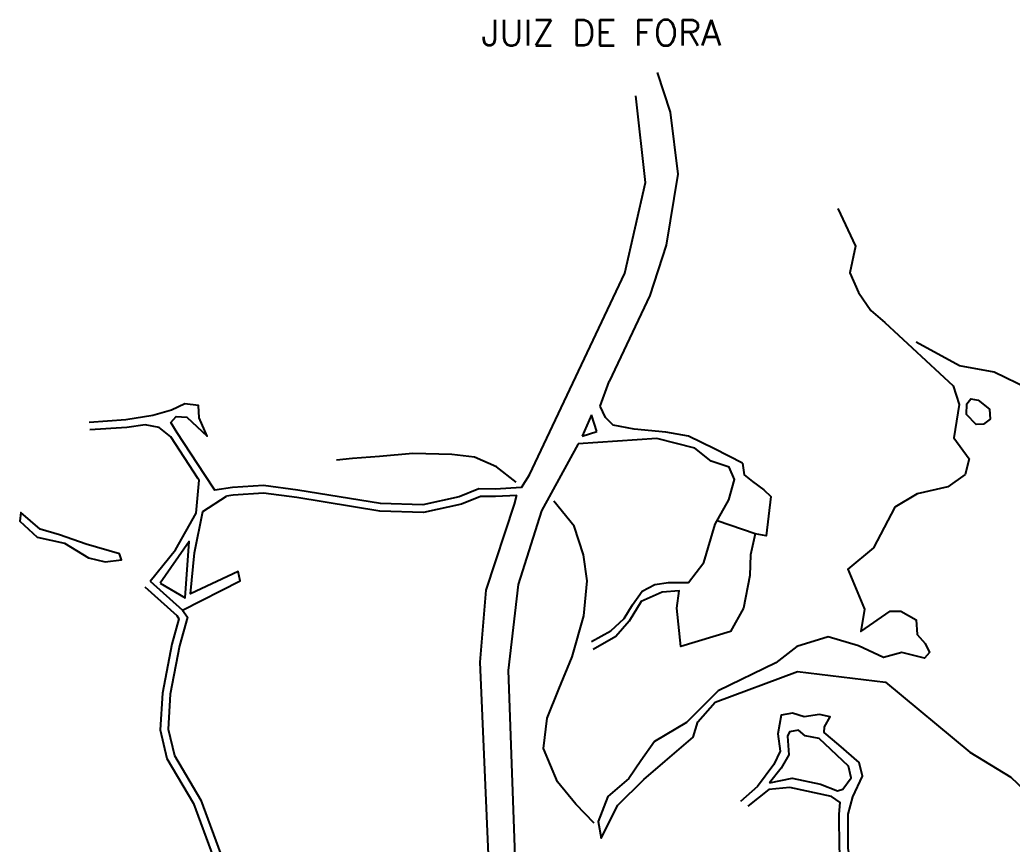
# Model space of a CAD drawing. Extents: x 682046 to 690153, y 7551609 to 7556947.
# Drawn here: x 688015 to 688876, y 7555528 to 7556244 of the extents above; entities that cross this region are included whole.
import ezdxf

# ---------------------------------------------------------------- set-up
doc = ezdxf.new("R2010")
doc.units = 0
doc.header["$LTSCALE"] = 80
doc.header["$MEASUREMENT"] = 0
for name, color, linetype in [('RIO', 4, 'CONTINUOUS'), ('RODOVIA', 1, 'CONTINUOUS'), ('RUA', 7, 'CONTINUOUS'), ('TEXTO2', 5, 'CONTINUOUS')]:
    doc.layers.add(name, color=color, linetype=linetype)
doc.styles.get("Standard").update_dxf_attribs({"font": 'ROMANSBR.SHX'})

msp = doc.modelspace()

# ---------------------------------------------------------------- linework, layer by layer
at = {"layer": 'RIO'}
for points in [[(688445.810454, 7555842.610648), (688428.713444, 7555855.95881), (688409.479295, 7555864.501637), (688389.93959, 7555866.798403), (688356.095646, 7555867.692351), (688327.017995, 7555865.039649), (688303.759406, 7555863.240697), (688289.72048, 7555861.690474)], [(688513.474885, 7555546.335402), (688497.537499, 7555562.934037), (688481.80393, 7555582.195059), (688469.454936, 7555611.378647), (688472.754487, 7555637.50824), (688482.901783, 7555662.689374), (688494.392315, 7555690.869905), (688504.523584, 7555726.578626), (688507.474898, 7555756.818151), (688504.228402, 7555779.524687), (688496.244496, 7555804.423409), (688478.40292, 7555826.180292)]]:
    msp.add_lwpolyline(points, dxfattribs=at)
at = {"layer": 'RODOVIA'}
msp.add_line((688511.084643, 7555901.162575), (688502.964595, 7555882.698915), dxfattribs=at)
at = {"layer": 'RODOVIA', "linetype": 'CONTINUOUS'}
for points in [[(688568.313459, 7556198.659929), (688579.478261, 7556164.021699), (688586.273042, 7556110.202971), (688575.959222, 7556048.538904), (688561.755351, 7556004.751531), (688526.640348, 7555930.265362)], [(688450.390252, 7555837.970667), (688457.316306, 7555849.11808), (688540.026104, 7556024.319573), (688558.177035, 7556102.988919), (688549.826914, 7556178.436612)], [(688499.528367, 7555876.070147), (688467.850494, 7555817.770947), (688447.427071, 7555753.668529), (688438.699717, 7555678.95118), (688445.876188, 7555485.033341), (688461.909233, 7555383.189892), (688473.349715, 7555343.537856), (688525.567702, 7555242.816114), (688568.31441, 7555182.347788), (688578.085568, 7555174.421226), (688620.859393, 7555107.319538), (688650.744625, 7555074.997551), (688791.321102, 7554872.389124), (688798.633283, 7554863.09681), (688812.409953, 7554844.807469), (688876.457726, 7554749.875751)], [(688416.626772, 7555473.8137), (688422.399519, 7555505.874783), (688414.60033, 7555686.235935), (688419.844358, 7555748.86352), (688444.213467, 7555823.52454), (688446.330841, 7555831.437086)]]:
    msp.add_lwpolyline(points, dxfattribs=at)
at = {"layer": 'RODOVIA'}
msp.add_lwpolyline([(688518.727949, 7555908.699053), (688526.640348, 7555930.265362)], dxfattribs=at)
at = {"layer": 'RUA'}
for p, q in [((688515.951968, 7555886.684739), (688511.084643, 7555901.162575)), ((688502.964595, 7555882.698915), (688515.951968, 7555886.684739)), ((688653.351463, 7555797.841677), (688620.318458, 7555809.112004))]:
    msp.add_line(p, q, dxfattribs=at)
at = {"layer": 'RUA', "linetype": 'CONTINUOUS'}
for points in [[(688725.163347, 7556080.490729), (688740.301789, 7556047.571926), (688735.370433, 7556024.620491), (688742.993488, 7556007.356795), (688753.728229, 7555991.917181), (688765.749623, 7555981.411126), (688825.208791, 7555926.470645), (688830.484618, 7555910.102659), (688825.890187, 7555881.170083), (688839.066221, 7555862.92431), (688835.552362, 7555849.439909), (688820.68268, 7555838.701892), (688794.101187, 7555832.422428), (688774.590627, 7555820.978265), (688756.170715, 7555785.744716), (688733.791647, 7555767.061688), (688748.12785, 7555732.211426), (688745.177112, 7555712.9273), (688770.559748, 7555730.520078), (688779.80313, 7555730.478717), (688793.179411, 7555723.09528), (688794.040754, 7555710.226433), (688801.017782, 7555702.614364), (688804.775476, 7555694.786817), (688800.269448, 7555689.637791), (688780.522673, 7555694.77934), (688764.64124, 7555690.484725), (688742.961784, 7555700.344355), (688716.560945, 7555708.272149), (688689.627129, 7555700.006152), (688671.17235, 7555685.844429), (688621.062391, 7555661.484901), (688593.810913, 7555633.807894), (688565.805759, 7555617.391145), (688554.005023, 7555600.443175), (688543.706296, 7555585.211548), (688525.359204, 7555569.441223), (688517.100826, 7555547.882912), (688519.679515, 7555533.513201), (688533.945909, 7555561.936894), (688556.69138, 7555584.464849), (688575.038472, 7555600.235173), (688599.501287, 7555621.262279), (688603.468975, 7555634.454332), (688618.489045, 7555651.617779), (688689.991061, 7555678.216474), (688766.335493, 7555668.903334), (688839.737802, 7555608.157903), (688875.418157, 7555586.388473), (688904.204391, 7555558.91787)], [(688890.667102, 7555923.725605), (688860.796793, 7555938.239929), (688830.747347, 7555943.650471), (688793.19012, 7555964.370216)], [(688511.258997, 7555704.138079), (688527.970056, 7555713.407141), (688539.470575, 7555724.365079), (688546.843407, 7555736.065562), (688555.231183, 7555747.833993), (688566.056198, 7555753.65262), (688578.167708, 7555755.482096), (688595.489739, 7555755.62268), (688608.612821, 7555772.802139), (688618.619806, 7555806.074128), (688630.45641, 7555827.242754), (688635.392005, 7555844.893012), (688630.585438, 7555855.778312), (688614.953858, 7555860.844957), (688600.94486, 7555872.133123), (688567.779159, 7555880.638342), (688499.528367, 7555876.070147)], [(688642.238467, 7555859.039266), (688643.689575, 7555849.007617), (688651.090526, 7555843.269872), (688660.923836, 7555836.136664), (688666.77243, 7555830.29503), (688662.821374, 7555796.138108), (688653.351463, 7555797.841677), (688649.112316, 7555779.637775), (688648.75405, 7555761.693645), (688643.140009, 7555733.263077), (688631.987083, 7555712.842756), (688588.898376, 7555699.879804), (688585.164441, 7555733.284175), (688587.282732, 7555748.229561), (688572.535334, 7555747.242481), (688554.374308, 7555739.014676), (688543.821881, 7555721.946491), (688532.23368, 7555708.704675), (688512.717877, 7555697.42103)], [(688123.352542, 7555751.614875), (688151.011846, 7555726.72604), (688152.932069, 7555724.068642), (688146.841269, 7555702.004524), (688138.588889, 7555659.458258), (688136.643307, 7555627.477419), (688142.558794, 7555602.448777), (688165.631095, 7555563.484863), (688182.722963, 7555517.229832), (688207.726006, 7555471.052804), (688218.135927, 7555463.501315), (688223.798667, 7555456.722673), (688244.663943, 7555412.592035), (688281.168664, 7555368.086652), (688285.202195, 7555360.024946)], [(688127.978502, 7555756.755768), (688156.18568, 7555731.373937), (688160.481897, 7555725.428399), (688153.579312, 7555700.423565), (688145.464418, 7555658.586124), (688143.60828, 7555628.075533), (688149.046692, 7555605.065413), (688171.901053, 7555566.469549), (688189.0392, 7555520.089275)]]:
    msp.add_lwpolyline(points, dxfattribs=at)
at = {"layer": 'RUA'}
for points in [[(688846.993991, 7555913.874146), (688856.879218, 7555905.96528), (688857.450305, 7555897.432995), (688851.500463, 7555893.139077), (688845.291036, 7555892.723464), (688836.90623, 7555901.511891), (688837.059413, 7555910.8718), (688840.68073, 7555915.009864)], [(688089.002681, 7555773.487322), (688103.102491, 7555775.178613), (688101.264367, 7555780.288472), (688072.267724, 7555788.813447), (688049.278638, 7555796.992953), (688032.49634, 7555801.850131), (688015.811216, 7555816.432022), (688014.819906, 7555808.890115), (688029.965801, 7555794.952742), (688053.500354, 7555789.799967), (688074.554162, 7555777.00558)], [(688136.619727, 7555754.995322), (688158.418253, 7555742.250781), (688161.882894, 7555791.073835)], [(688665.889779, 7555581.475036), (688685.329007, 7555585.365783), (688710.034348, 7555580.286336), (688724.933783, 7555574.550527), (688729.509639, 7555575.892659), (688736.629931, 7555585.691934), (688734.391418, 7555595.900632), (688708.925243, 7555620.092491), (688696.84789, 7555622.391671), (688690.825678, 7555627.16788), (688683.153201, 7555625.618484), (688681.330376, 7555621.870988), (688682.400235, 7555605.886835), (688675.934109, 7555594.059656)]]:
    msp.add_lwpolyline(points, close=True, dxfattribs=at)
for points in [[(688450.390252, 7555837.970667), (688427.680654, 7555836.692249), (688413.480727, 7555836.923064), (688396.222775, 7555829.861686), (688364.764916, 7555823.031126), (688328.048992, 7555824.117394), (688256.340993, 7555835.855343), (688226.528253, 7555839.766163), (688199.462594, 7555837.954591), (688184.243338, 7555835.754677), (688175.06142, 7555849.315147), (688151.360848, 7555885.52889), (688146.024071, 7555894.621703), (688150.416309, 7555899.640709), (688159.909151, 7555899.094836), (688177.564563, 7555882.557761), (688170.578764, 7555898.627728), (688169.87036, 7555909.211581), (688157.945265, 7555910.775909), (688146.492438, 7555905.284335), (688130.253834, 7555900.653689), (688106.875911, 7555896.726442), (688075.103187, 7555894.599815)], [(688642.238467, 7555859.039266), (688617.88149, 7555871.703954), (688595.317805, 7555882.659914), (688575.601836, 7555886.01509), (688548.124083, 7555888.850764), (688529.96045, 7555892.309855), (688523.28377, 7555898.87521), (688518.727949, 7555908.699053)], [(688170.493741, 7555844.384144), (688169.611551, 7555845.687021), (688145.795431, 7555882.077317), (688135.795539, 7555890.24782), (688135.795539, 7555890.24782), (688123.6808, 7555892.427173), (688107.638718, 7555890.215962), (688075.540408, 7555888.067543)], [(688127.978502, 7555756.755768), (688149.892643, 7555783.842883), (688167.851195, 7555815.757462), (688170.493741, 7555844.384144)], [(688156.09451, 7555731.455975), (688206.070442, 7555756.890434), (688204.342691, 7555765.043556), (688163.081027, 7555745.744267), (688166.603516, 7555781.417627), (688173.65632, 7555817.327266), (688194.132972, 7555830.569274)], [(688446.262323, 7555831.181035), (688427.811608, 7555830.142367), (688414.717075, 7555830.355215), (688398.171806, 7555823.585443), (688365.371642, 7555816.463423), (688327.42063, 7555817.586232), (688255.386194, 7555829.377616), (688226.319074, 7555833.190626), (688200.150519, 7555831.4391), (688194.132972, 7555830.569274)], [(688733.924076, 7555554.260211), (688738.250396, 7555569.226719), (688746.366816, 7555587.379479), (688743.508645, 7555599.100502), (688725.889084, 7555614.494858), (688713.259545, 7555625.043944), (688713.430524, 7555630.234652), (688718.555435, 7555638.864513), (688709.093093, 7555640.820807), (688695.74352, 7555638.891429), (688685.696033, 7555641.844416), (688675.959177, 7555640.156845), (688672.90025, 7555623.89637), (688674.933275, 7555609.012543), (688669.499338, 7555597.254451), (688655.224241, 7555578.171533), (688640.535032, 7555565.276019)], [(688726.213889, 7555554.198237), (688727.172299, 7555564.341802), (688719.567292, 7555569.529986), (688683.266179, 7555577.458817), (688665.237217, 7555575.734152), (688647.038826, 7555561.049986)], [(688721.745939, 7554991.859283), (688711.116009, 7555015.530367), (688687.756826, 7555038.304905), (688656.329396, 7555074.820182), (688639.221438, 7555096.668046), (688632.943282, 7555116.13531), (688632.998695, 7555142.919572), (688640.331852, 7555215.729287), (688642.536434, 7555248.302788), (688650.390024, 7555291.881479), (688669.317099, 7555332.848586), (688688.156662, 7555359.394634), (688711.068782, 7555372.825824), (688730.724835, 7555386.475011), (688745.610627, 7555404.346172), (688755.416837, 7555423.170593), (688757.476821, 7555436.620571), (688755.98067, 7555448.127724), (688744.518851, 7555472.703945), (688731.299651, 7555493.624242), (688726.4557, 7555524.114393), (688726.213889, 7555554.198237)], [(688640.672633, 7555125.269792), (688640.70833, 7555142.524312), (688648.01615, 7555215.082456), (688650.200418, 7555247.355803), (688657.803265, 7555289.543152), (688676.017595, 7555328.967542), (688693.485503, 7555353.580849), (688715.223458, 7555366.323737), (688735.980697, 7555380.73759), (688752.06576, 7555400.048537), (688762.845062, 7555420.740948), (688765.263641, 7555436.532249), (688763.47289, 7555450.305218), (688751.299231, 7555476.407752), (688738.665585, 7555496.401372), (688734.161246, 7555524.753837), (688733.924076, 7555554.260211)]]:
    msp.add_lwpolyline(points, dxfattribs=at)

# ---------------------------------------------------------------- texts
at = {"layer": 'TEXTO2'}
msp.add_text('JUIZ DE FORA', height=22.35, dxfattribs=at).set_placement((688415.794312, 7556222.004365))

doc.saveas('drawing.dxf')
